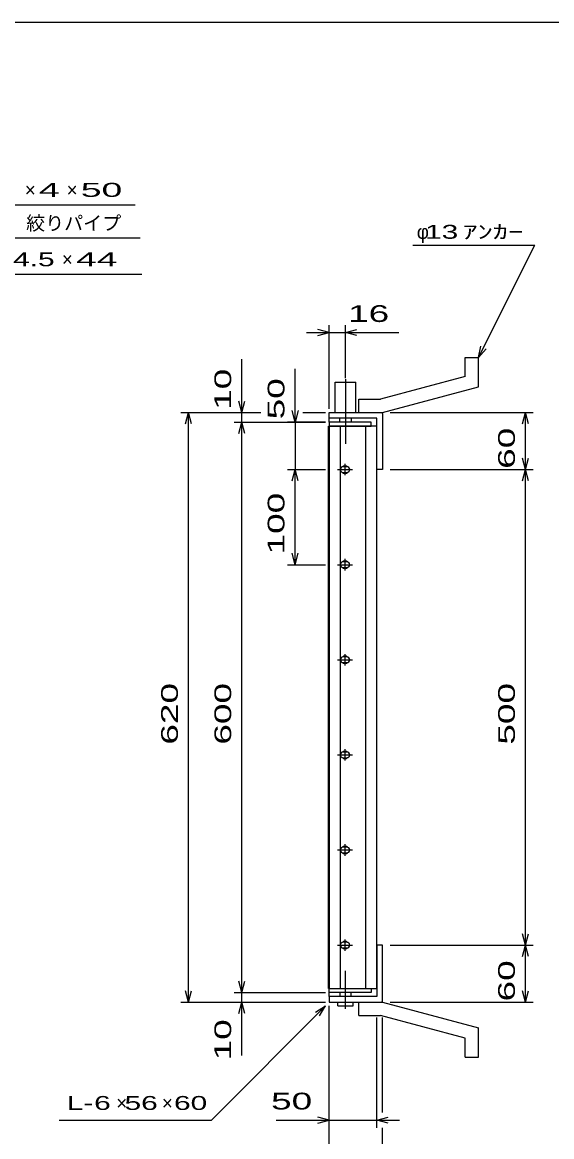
# Model space of a CAD drawing. Units: millimetres, scale not verified. Extents: x -1456 to 1389, y -1026 to 839.
# Drawn here: x -482 to 75, y -333 to 839 of the extents above; entities that cross this region are included whole.
import ezdxf
from ezdxf.enums import TextEntityAlignment as Align

# ---------------------------------------------------------------- set-up
doc = ezdxf.new("R2010")
doc.units = ezdxf.units.MM
doc.header["$LTSCALE"] = 8
doc.linetypes.add('LONG_DASHED_DOTTED', pattern=[15.25, 12, -1.5, 0.25, -1.5])
for name, color, linetype, lineweight in [('0_2', 150, 'Continuous', 25), ('16', 3, 'Continuous', 25), ('19', 6, 'Continuous', 25), ('22', 4, 'Continuous', 25)]:
    doc.layers.add(name, color=color, linetype=linetype, lineweight=lineweight)
doc.styles.add('ベクトル', font='')
doc.styles.get('ベクトル').set_extended_font_data('ベクトル')

msp = doc.modelspace()

# ---------------------------------------------------------------- linework, layer by layer
at = {"layer": '0_2'}
msp.add_line((-1379.2, 838.8), (1388.8, 838.8), dxfattribs=at)
at = {"layer": '16'}
for p, q in [((-159.7, -177), (-159.7, 414)), ((-159.7, 414), (-159, 414)), ((-115, 418.5), (-159, 418.5)), ((-159, 418.5), (-159, 414)), ((-159, 414), (-115, 414)), ((-159, 414), (-159, -177)), ((-109, 414), (-159, 414)), ((-147.5, 414), (-147.5, -177)), ((-120.5, -177), (-120.5, 414)), ((-115, 414), (-115, 418.5)), ((-109, -177), (-109, 414)), ((-150.5, 368.5), (-134.5, 368.5)), ((-140.5, 371.5), (-144.5, 371.5)), ((-144.5, 365.5), (-140.5, 365.5)), ((-142.5, 374.5), (-142.5, 362.5)), ((-140.5, 271.5), (-144.5, 271.5)), ((-142.5, 274.5), (-142.5, 262.5)), ((-150.5, 268.5), (-134.5, 268.5)), ((-144.5, 265.5), (-140.5, 265.5)), ((-150.5, 168.5), (-134.5, 168.5)), ((-140.5, 171.5), (-144.5, 171.5)), ((-144.5, 165.5), (-140.5, 165.5)), ((-142.5, 174.5), (-142.5, 162.5)), ((-140.5, 71.5), (-144.5, 71.5)), ((-142.5, 74.5), (-142.5, 62.5)), ((-150.5, 68.5), (-134.5, 68.5)), ((-144.5, 65.5), (-140.5, 65.5)), ((-150.5, -31.5), (-134.5, -31.5)), ((-140.5, -28.5), (-144.5, -28.5)), ((-144.5, -34.5), (-140.5, -34.5)), ((-142.5, -25.5), (-142.5, -37.5)), ((-140.5, -128.5), (-144.5, -128.5)), ((-142.5, -125.5), (-142.5, -137.5)), ((-150.5, -131.5), (-134.5, -131.5)), ((-144.5, -134.5), (-140.5, -134.5)), ((-159, -177), (-159.7, -177)), ((-159, -177), (-115, -177)), ((-159, -181.5), (-159, -177)), ((-159, -177), (-109, -177)), ((-115, -181.5), (-159, -181.5)), ((-115, -177), (-115, -181.5))]:
    msp.add_line(p, q, dxfattribs=at)
for centre, radius, start, end in [((-144.5, 368.5), 3, 90, 270), ((-142.5, 368.5), 4, 46.6, 133.4), ((-142.5, 368.5), 4, 226.6, 313.4), ((-140.5, 368.5), 3, 270, 90), ((-144.5, 268.5), 3, 90, 270), ((-142.5, 268.5), 4, 46.6, 133.4), ((-140.5, 268.5), 3, 270, 90), ((-142.5, 268.5), 4, 226.6, 313.4), ((-144.5, 168.5), 3, 90, 270), ((-142.5, 168.5), 4, 46.6, 133.4), ((-142.5, 168.5), 4, 226.6, 313.4), ((-140.5, 168.5), 3, 270, 90), ((-144.5, 68.5), 3, 90, 270), ((-142.5, 68.5), 4, 46.6, 133.4), ((-140.5, 68.5), 3, 270, 90), ((-142.5, 68.5), 4, 226.6, 313.4), ((-144.5, -31.5), 3, 90, 270), ((-142.5, -31.5), 4, 46.6, 133.4), ((-142.5, -31.5), 4, 226.6, 313.4), ((-140.5, -31.5), 3, 270, 90), ((-144.5, -131.5), 3, 90, 270), ((-142.5, -131.5), 4, 46.6, 133.4), ((-140.5, -131.5), 3, 270, 90), ((-142.5, -131.5), 4, 226.6, 313.4)]:
    msp.add_arc(centre, radius, start, end, dxfattribs=at)
at = {"layer": '19'}
for p, q in [((-16, 486.5), (-2, 486.5)), ((-16, 466.5), (-16, 486.5)), ((-2, 455.5), (-2, 486.5)), ((-153, 428.5), (-153, 460.5)), ((-153, 460.5), (-131, 460.5)), ((-131, 428.5), (-131, 460.5)), ((-16, 466.5), (-105, 442.5)), ((-103, 428.5), (-2, 455.5)), ((-128, 442.5), (-105, 442.5)), ((-128, 428.5), (-128, 442.5)), ((-159, 418.5), (-159, 428.5)), ((-159, 422.5), (-159, 428.5)), ((-159, 428.5), (-104, 428.5)), ((-109, 422.5), (-159, 422.5)), ((-148, 418.5), (-148, 422.5)), ((-136, 422.5), (-136, 418.5)), ((-128, 428.5), (-103, 428.5)), ((-109, 368.5), (-109, 422.5)), ((-104, 428.5), (-103, 427.5)), ((-103, 427.5), (-103, 368.5)), ((-103, 368.5), (-109, 368.5)), ((-103, -131.5), (-109, -131.5)), ((-109, -131.5), (-109, -185.5)), ((-103, -190.5), (-103, -131.5)), ((-159, -185.5), (-159, -175.5)), ((-159, -185.5), (-159, -191.5)), ((-109, -185.5), (-159, -185.5)), ((-148, -181.5), (-148, -185.5)), ((-136, -185.5), (-136, -181.5)), ((-159, -191.5), (-104, -191.5)), ((-150, -195.5), (-150, -191.5)), ((-150, -195.5), (-134, -195.5)), ((-134, -195.5), (-134, -191.5)), ((-128, -191.5), (-103, -191.5)), ((-128, -205.5), (-128, -191.5)), ((-104, -191.5), (-103, -190.5)), ((-103, -191.5), (-2, -218.5)), ((-128, -205.5), (-105, -205.5)), ((-16, -229.5), (-105, -205.5)), ((-2, -249.5), (-2, -218.5)), ((-16, -249.5), (-16, -229.5)), ((-16, -249.5), (-2, -249.5))]:
    msp.add_line(p, q, dxfattribs=at)
at = {"layer": '19', "linetype": 'LONG_DASHED_DOTTED'}
for p, q in [((-142, 463.5), (-142, 395.5)), ((-142, -198.5), (-142, -158.5))]:
    msp.add_line(p, q, dxfattribs=at)
at = {"layer": '22'}
for p, q in [((-731.2, 647), (-363.2, 647)), ((-709.8, 612), (-357.8, 612)), ((-71, 604.5), (57, 604.5)), ((-2, 486.5), (57, 604.5)), ((-692.2, 574), (-356.2, 574)), ((-159, 512.5), (-171, 515.7)), ((-159, 432.5), (-159, 520.5)), ((-142, 464.5), (-142, 520.5)), ((-142, 512.5), (-130, 515.7)), ((-183, 512.5), (-159, 512.5)), ((-171, 509.3), (-159, 512.5)), ((-159, 512.5), (-142, 512.5)), ((-130, 509.3), (-142, 512.5)), ((-142, 512.5), (-86, 512.5)), ((-2, 486.5), (0.4, 498.2)), ((-2, 486.5), (6, 495.3)), ((-251, 428.5), (-251, 484.5)), ((-195, 418.5), (-195, 474.5)), ((-251, 428.5), (-254.2, 440.5)), ((-251, 428.5), (-247.8, 440.5)), ((-315, 428.5), (-231, 428.5)), ((-310.2, 416.5), (-307, 428.5)), ((-303.8, 416.5), (-307, 428.5)), ((-307, -191.5), (-307, 428.5)), ((-259, 428.5), (-231, 428.5)), ((-251, 418.5), (-251, 428.5)), ((-195, 418.5), (-198.2, 430.5)), ((-191.8, 430.5), (-195, 418.5)), ((-187, 428.5), (-163, 428.5)), ((-187, 428.5), (-163, 428.5)), ((-95, 428.5), (55.4, 428.5)), ((44.2, 416.5), (47.4, 428.5)), ((50.6, 416.5), (47.4, 428.5)), ((47.4, 368.5), (47.4, 428.5)), ((-259, 418.5), (-163, 418.5)), ((-254.2, 406.5), (-251, 418.5)), ((-247.8, 406.5), (-251, 418.5)), ((-251, -181.5), (-251, 418.5)), ((-163, 418.5), (-203, 418.5)), ((-195, 418.5), (-195, 368.5)), ((47.4, 368.5), (44.2, 380.5)), ((47.4, 368.5), (50.6, 380.5)), ((-203, 368.5), (-163, 368.5)), ((-198.2, 356.5), (-195, 368.5)), ((-191.8, 356.5), (-195, 368.5)), ((-195, 268.5), (-195, 368.5)), ((-95, 368.5), (55.4, 368.5)), ((44.2, 356.5), (47.4, 368.5)), ((50.6, 356.5), (47.4, 368.5)), ((47.4, -131.5), (47.4, 368.5)), ((-195, 268.5), (-198.2, 280.5)), ((-195, 268.5), (-191.8, 280.5)), ((-203, 268.5), (-163, 268.5)), ((47.4, -131.5), (44.2, -119.5)), ((47.4, -131.5), (50.6, -119.5)), ((-95, -131.5), (55.4, -131.5)), ((44.2, -143.5), (47.4, -131.5)), ((50.6, -143.5), (47.4, -131.5)), ((47.4, -191.5), (47.4, -131.5)), ((-251, -181.5), (-254.2, -169.5)), ((-251, -181.5), (-247.8, -169.5)), ((-307, -191.5), (-310.2, -179.5)), ((-307, -191.5), (-303.8, -179.5)), ((-259, -181.5), (-163, -181.5)), ((-251, -191.5), (-251, -181.5)), ((47.4, -191.5), (44.2, -179.5)), ((47.4, -191.5), (50.6, -179.5)), ((-315, -191.5), (-163, -191.5)), ((-283, -315.5), (-163, -195.5)), ((-259, -191.5), (-163, -191.5)), ((-254.2, -203.5), (-251, -191.5)), ((-247.8, -203.5), (-251, -191.5)), ((-251, -247.5), (-251, -191.5)), ((-173.4, -201.9), (-163, -195.5)), ((-169.4, -205.9), (-163, -195.5)), ((-159, -323.5), (-159, -195.5)), ((-159, -379.5), (-159, -195.5)), ((-95, -191.5), (55.4, -191.5)), ((-109, -323.5), (-109, -207.7)), ((-103, -307.5), (-103, -207.7)), ((-443, -315.5), (-283, -315.5)), ((-215, -315.5), (-159, -315.5)), ((-159, -315.5), (-171, -312.3)), ((-171, -318.7), (-159, -315.5)), ((-159, -315.5), (-109, -315.5)), ((-109, -315.5), (-97, -312.3)), ((-97, -318.7), (-109, -315.5)), ((-109, -315.5), (-85, -315.5)), ((-103, -379.5), (-103, -323.5))]:
    msp.add_line(p, q, dxfattribs=at)

# ---------------------------------------------------------------- texts
at = {"layer": '22', "color": 2, "style": 'ベクトル'}
for s, height, width, p in [(' 4 ', 14.66, 2, (-475.2, 662.6)), (' 50 ', 14.66, 2, (-431.2, 662.6)), (' 13 ', 14.66, 1.6, (-67, 618.5)), ('ｱﾝｶｰ', 14.66, 1.6, (-19, 618.5)), (' 4.5 ', 14.66, 1.6, (-500.2, 589.6)), (' 44 ', 14.66, 2, (-436.2, 589.6)), (' 16 ', 17.6, 1.65, (-150, 532.5)), ('L-', 14.66, 1.6, (-435, -297.5)), (' 6 ', 14.66, 1.6, (-415, -297.5)), (' 56 ', 14.66, 1.6, (-383, -297.5)), (' 60 ', 14.66, 1.6, (-331, -297.5)), (' 50 ', 17.6, 1.65, (-231, -295.5))]:
    msp.add_text(s, height=height, dxfattribs=dict(at, width=width)).set_placement(p, align=Align.MIDDLE_LEFT)
for s, height, p in [('×', 14.7, (-479.2, 662.6)), ('×', 14.7, (-435.2, 662.6)), ('絞りパイプ', 14.66, (-477.8, 627.6)), ('φ', 14.7, (-67, 618.5)), ('×', 14.7, (-440.2, 589.6)), ('×', 14.7, (-383, -297.5)), ('×', 14.7, (-335, -297.5))]:
    msp.add_text(s, height=height, dxfattribs=at).set_placement(p, align=Align.MIDDLE_LEFT)
at = {"layer": '22', "color": 2, "style": 'ベクトル', "width": 1.65}
for s, p in [(' 10 ', (-271, 420.5)), (' 50 ', (-215, 410.5)), (' 60 ', (27.4, 358.5)), (' 100 ', (-215, 268.5)), (' 620 ', (-327, 68.5)), (' 600 ', (-271, 68.5)), (' 500 ', (27.4, 68.5)), (' 60 ', (27.4, -201.5)), (' 10 ', (-271, -263.5))]:
    msp.add_text(s, height=17.6, rotation=90, dxfattribs=at).set_placement(p, align=Align.MIDDLE_LEFT)

doc.saveas('drawing.dxf')
